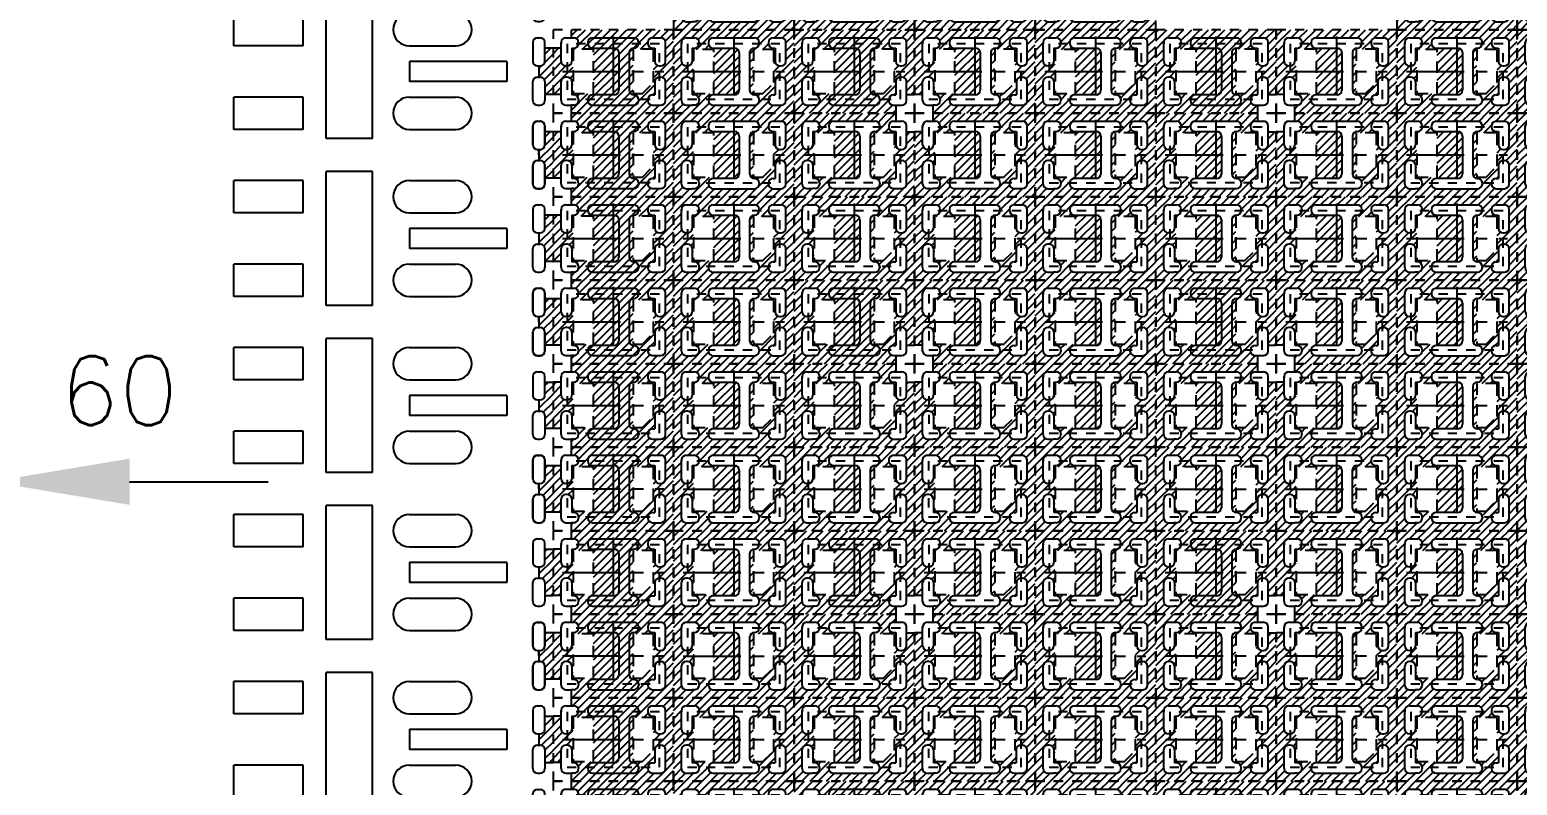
# Model space of a CAD drawing. Extents: x -1398 to -1114, y 27 to 158.
# Drawn here: x -1375.04 to -1358.93, y 72.42 to 80.61 of the extents above; entities that cross this region are included whole.
import ezdxf

# ---------------------------------------------------------------- set-up
doc = ezdxf.new("R2010")
doc.units = 0
doc.header["$LTSCALE"] = 0.5
for name, pattern in [('CENTER', [2, 1.25, -0.25, 0.25, -0.25]), ('HIDDEN', [0.375, 0.25, -0.125]), ('HIDDEN2', [0.1875, 0.125, -0.0625])]:
    doc.linetypes.add(name, pattern=pattern)
for name, color, linetype in [('B', 5, 'Continuous'), ('C', 1, 'CENTER'), ('DIM', 7, 'Continuous'), ('H', 4, 'HIDDEN'), ('hatch', 7, 'CENTER'), ('HATCH O-L', 7, 'HIDDEN2'), ('NOTES', 7, 'Continuous'), ('PACKAGE OL', 51, 'HIDDEN2'), ('圖', 7, 'Continuous')]:
    doc.layers.add(name, color=color, linetype=linetype)
doc.styles.get("Standard").update_dxf_attribs({"font": 'ROMANS.SHX'})
doc.dimstyles.new('DIM 1', dxfattribs={"dimtxt": 1.5, "dimasz": 1.5, "dimexe": 1.5, "dimexo": 1.5, "dimgap": 1.5, "dimtad": 0, "dimtih": 1, "dimtoh": 1, "dimdec": 4, "dimzin": 1, "dimdsep": 46, "dimtxsty": 'STANDARD', "dimcen": 1.5, "dimclrd": 256, "dimclre": 256, "dimclrt": 256, "dimadec": 0, "dimazin": 2, "dimtfac": 1, "dimtdec": 4, "dimtmove": 0, "dimatfit": 3, "dimfxl": 1, "dimarcsym": 0})

# ---------------------------------------------------------------- blocks, each defined once
blk = doc.blocks.new('*D15')
at = {"layer": 'Defpoints', "color": 0, "transparency": 16777216}
for p in [(51.758, -773.897), (8.92, -841.147), (17.883, -841.147)]:
    blk.add_point(p, dxfattribs=at)
at = {"layer": 'DIM', "lineweight": -2, "transparency": 16777216}
blk.add_line((16.383, -841.147), (8.92, -841.147), dxfattribs=at)
at = {"layer": 'DIM', "color": 0, "transparency": 16777216, "insert": (3.742, -841.147), "char_height": 1.5, "attachment_point": 5}
blk.add_mtext('67.250', dxfattribs=at)
blk = doc.blocks.new('*D16')
at = {"layer": 'Defpoints', "color": 0, "transparency": 16777216}
for p in [(51.758, -773.897), (9.166, -848.897), (50.758, -848.897)]:
    blk.add_point(p, dxfattribs=at)
at = {"layer": 'DIM', "lineweight": -2, "transparency": 16777216}
blk.add_line((49.258, -848.897), (9.166, -848.897), dxfattribs=at)
at = {"layer": 'DIM', "color": 0, "transparency": 16777216, "insert": (3.951, -848.897), "char_height": 1.5, "attachment_point": 5}
blk.add_mtext('75.000', dxfattribs=at)
blk = doc.blocks.new('*D17')
at = {"layer": 'Defpoints', "color": 0, "transparency": 16777216}
for p in [(17.883, -833.938), (17.883, -841.147), (20.883, -841.147)]:
    blk.add_point(p, dxfattribs=at)
at = {"layer": 'DIM', "lineweight": -2, "transparency": 16777216}
for p, q in [((17.883, -839.647), (17.883, -832.438)), ((20.883, -839.647), (20.883, -832.438)), ((16.383, -833.938), (14.883, -833.938)), ((20.883, -833.938), (17.883, -833.938)), ((22.383, -833.938), (23.883, -833.938))]:
    blk.add_line(p, q, dxfattribs=at)
at = {"layer": 'DIM', "transparency": 16777216}
for points in [[(16.383, -833.688), (16.383, -834.188), (17.883, -833.938)], [(22.383, -833.688), (22.383, -834.188), (20.883, -833.938)]]:
    blk.add_solid(points, dxfattribs=at)
at = {"layer": 'DIM', "transparency": 16777216, "insert": (10.383, -833.938), "char_height": 1.5, "attachment_point": 5}
blk.add_mtext('3.000', dxfattribs=at)
blk = doc.blocks.new('*D30')
at = {"layer": 'Defpoints', "color": 0, "transparency": 16777216}
for p in [(51.758, -773.897), (18.772, -850.397), (8.916, -851.747)]:
    blk.add_point(p, dxfattribs=at)
at = {"layer": 'DIM', "lineweight": -2, "transparency": 16777216}
for p, q in [((14.916, -850.397), (11.916, -851.747)), ((17.272, -850.397), (14.916, -850.397)), ((11.916, -851.747), (8.916, -851.747))]:
    blk.add_line(p, q, dxfattribs=at)
at = {"layer": 'DIM', "transparency": 16777216, "insert": (3.701, -851.747), "char_height": 1.5, "attachment_point": 5}
blk.add_mtext('76.500', dxfattribs=at)
blk = doc.blocks.new('DFN1006-2L PACKAGE')
at = {"layer": 'hatch'}
h = blk.add_hatch(dxfattribs=at)
h.set_pattern_fill('ANSI31', color=256, scale=0.02)
h.set_pattern_definition([(45, (528.53349, -41.65396), (-0.0449012806, 0.0449012806), [])])
h.paths.add_polyline_path([(1.205, 0.102), (-0.1, 0.102), (-0.1, -0.803), (1.205, -0.803)])
h.paths.add_polyline_path([(0.037, -0.411), (0.053, -0.411, -0.414214), (0.103, -0.461), (0.103, -0.605), (0.127, -0.605, -0.414214), (0.177, -0.655), (0.177, -0.666, -0.414214), (0.127, -0.716), (0.1, -0.716), (0.037, -0.716, -0.414214), (-0.013, -0.666), (-0.013, -0.461, -0.414214)], flags=16)
h.paths.add_polyline_path([(-0.013, -0.241), (-0.013, -0.036, -0.414214), (0.037, 0.014), (0.127, 0.014, -0.414214), (0.177, -0.036), (0.177, -0.047, -0.414214), (0.127, -0.097), (0.103, -0.097), (0.103, -0.241, -0.414214), (0.053, -0.291), (0.037, -0.291, -0.414214)], flags=16)
h.paths.add_polyline_path([(0.117, -0.111), (0.337, -0.111), (0.337, -0.591), (0.117, -0.591)], flags=16)
h.paths.add_polyline_path([(0.327, -0.605), (0.561, -0.605, 0.414214), (0.611, -0.555), (0.611, -0.147, 0.414214), (0.561, -0.097), (0.327, -0.097, -0.414214), (0.277, -0.047), (0.277, -0.036, -0.414214), (0.327, 0.014), (0.777, 0.014, -0.414214), (0.827, -0.036), (0.827, -0.047, -0.414214), (0.777, -0.097), (0.774, -0.097, 0.414214), (0.724, -0.147), (0.724, -0.555, 0.423299), (0.776, -0.605, -0.423025), (0.827, -0.655), (0.827, -0.666, -0.414214), (0.777, -0.716), (0.327, -0.716, -0.414214), (0.277, -0.666), (0.277, -0.655, -0.414214)], flags=16)
h.paths.add_polyline_path([(0.767, -0.111), (0.987, -0.111), (0.987, -0.471), (0.867, -0.591), (0.767, -0.591)], flags=16)
h.paths.add_polyline_path([(0.977, -0.605), (1.001, -0.605), (1.001, -0.461, -0.414214), (1.051, -0.411), (1.067, -0.411, -0.414214), (1.117, -0.461), (1.117, -0.666, -0.414214), (1.067, -0.716), (1.005, -0.716), (0.977, -0.716, -0.414214), (0.927, -0.666), (0.927, -0.655, -0.414214)], flags=16)
h.paths.add_polyline_path([(0.927, -0.047), (0.927, -0.036, -0.414214), (0.977, 0.014), (1.067, 0.014, -0.414214), (1.117, -0.036), (1.117, -0.241, -0.414214), (1.067, -0.291), (1.051, -0.291, -0.414214), (1.001, -0.241), (1.001, -0.097), (0.977, -0.097, -0.414214)], flags=16)
at = {"layer": 'B'}
for p, q in [((0.037, 0.014), (0.127, 0.014)), ((0.327, 0.014), (0.777, 0.014)), ((0.977, 0.014), (1.067, 0.014)), ((-0.013, -0.241), (-0.013, -0.036)), ((-0.013, -0.036), (-0.013, -0.05)), ((0.103, -0.097), (0.103, -0.241)), ((0.103, -0.097), (0.127, -0.097)), ((0.177, -0.036), (0.177, -0.047)), ((0.277, -0.036), (0.277, -0.047)), ((0.327, -0.097), (0.561, -0.097)), ((0.611, -0.147), (0.611, -0.555)), ((0.724, -0.147), (0.724, -0.555)), ((0.774, -0.097), (0.777, -0.097)), ((0.827, -0.036), (0.827, -0.047)), ((0.927, -0.036), (0.927, -0.047)), ((0.977, -0.097), (1.001, -0.097)), ((1.001, -0.097), (1.001, -0.241)), ((1.117, -0.241), (1.117, -0.036)), ((0.053, -0.291), (0.037, -0.291)), ((0.052, -0.291), (0.052, -0.291)), ((1.051, -0.291), (1.067, -0.291)), ((1.052, -0.291), (1.052, -0.291)), ((-0.013, -0.666), (-0.013, -0.461)), ((0.053, -0.411), (0.037, -0.411)), ((0.052, -0.411), (0.052, -0.411)), ((0.103, -0.461), (0.103, -0.605)), ((1.001, -0.461), (1.001, -0.605)), ((1.051, -0.411), (1.067, -0.411)), ((1.052, -0.411), (1.052, -0.411)), ((1.117, -0.666), (1.117, -0.461)), ((0.127, -0.605), (0.103, -0.605)), ((0.561, -0.605), (0.327, -0.605)), ((0.774, -0.605), (0.777, -0.605)), ((0.977, -0.605), (1.001, -0.605)), ((0.037, -0.716), (0.1, -0.716)), ((0.127, -0.716), (0.1, -0.716)), ((0.177, -0.655), (0.177, -0.666)), ((0.277, -0.655), (0.277, -0.666)), ((0.327, -0.716), (0.777, -0.716)), ((0.827, -0.655), (0.827, -0.666)), ((0.927, -0.655), (0.927, -0.666)), ((0.977, -0.716), (1.005, -0.716)), ((1.005, -0.716), (1.067, -0.716))]:
    blk.add_line(p, q, dxfattribs=at)
for centre, start, end in [((0.037, -0.036), 90, 180), ((0.127, -0.036), 0, 90), ((0.327, -0.036), 90, 180), ((0.777, -0.036), 0, 90), ((0.977, -0.036), 90, 180), ((1.067, -0.036), 0, 90), ((0.127, -0.047), 270, 0), ((0.327, -0.047), 180, 270), ((0.561, -0.147), 0, 90), ((0.774, -0.147), 90, 180), ((0.777, -0.047), 270, 0), ((0.977, -0.047), 180, 270), ((0.037, -0.241), 180, 270), ((0.053, -0.241), 270, 0), ((1.051, -0.241), 180, 270), ((1.067, -0.241), 270, 0), ((0.037, -0.461), 90, 180), ((0.053, -0.461), 0, 90), ((1.051, -0.461), 90, 180), ((1.067, -0.461), 0, 90), ((0.127, -0.655), 0, 90), ((0.327, -0.655), 90, 180), ((0.561, -0.555), 270, 0), ((0.774, -0.555), 180, 270), ((0.777, -0.655), 0, 90), ((0.977, -0.655), 90, 180), ((0.037, -0.666), 180, 270), ((0.127, -0.666), 270, 0), ((0.327, -0.666), 180, 270), ((0.777, -0.666), 270, 0), ((0.977, -0.666), 180, 270), ((1.067, -0.666), 270, 0)]:
    blk.add_arc(centre, 0.05, start, end, dxfattribs=at)
at = {"layer": 'C'}
for p, q in [((0.552, 0.029), (0.552, -0.731)), ((0.005, -0.351), (1.1, -0.351))]:
    blk.add_line(p, q, dxfattribs=at)
at = {"layer": 'H'}
for points in [[(0.337, -0.591), (0.337, -0.111), (0.117, -0.111), (0.117, -0.591)], [(0.867, -0.591), (0.987, -0.471), (0.987, -0.111), (0.767, -0.111), (0.767, -0.591)]]:
    blk.add_lwpolyline(points, close=True, dxfattribs=at)
at = {"layer": 'HATCH O-L'}
blk.add_lwpolyline([(-0.1, 0.102), (-0.1, -0.803), (1.205, -0.803), (1.205, 0.102), (-0.1, 0.102)], dxfattribs=at)
at = {"layer": 'PACKAGE OL'}
blk.add_lwpolyline([(1.052, -0.651), (1.052, -0.051), (0.052, -0.051), (0.052, -0.651)], close=True, dxfattribs=at)
blk = doc.blocks.new('DFN1006-2L VER BAR')
at = {"layer": 'hatch'}
h = blk.add_hatch(dxfattribs=at)
h.set_pattern_fill('ANSI31', color=256, scale=0.02)
h.set_pattern_definition([(45, (1371.827285, -129.640526), (-0.0449012806, 0.0449012806), [])])
h.paths.add_polyline_path([(2.455, 0.53), (2.367, 0.53), (2.367, 0.389, -0.414214), (2.317, 0.339), (2.302, 0.339), (2.302, 0.219), (2.317, 0.219, -0.414214), (2.367, 0.169), (2.367, 0.028), (2.455, 0.028)])
h.paths.add_polyline_path([(2.455, -0.375), (2.367, -0.375), (2.367, -0.516, -0.414214), (2.317, -0.566), (2.302, -0.566), (2.302, -0.686), (2.317, -0.686, -0.414214), (2.367, -0.736), (2.367, -0.877), (2.455, -0.877)])
h.paths.add_polyline_path([(2.455, -1.28), (2.367, -1.28), (2.367, -1.421, -0.414214), (2.317, -1.471), (2.302, -1.471), (2.302, -1.591), (2.317, -1.591, -0.414214), (2.367, -1.641), (2.367, -1.781), (2.455, -1.781)])
at = {"layer": 'B'}
for p, q in [((2.237, 0.594), (2.237, 0.389)), ((2.287, 0.644), (2.317, 0.644)), ((2.367, 0.594), (2.367, 0.389)), ((2.287, 0.339), (2.317, 0.339)), ((2.302, 0.279), (2.302, 0.339)), ((2.237, 0.169), (2.237, -0.036)), ((2.287, 0.219), (2.317, 0.219)), ((2.367, 0.169), (2.367, -0.036)), ((-0.25, 0.002), (-1, 0.002)), ((-1, -0.348), (-1, 0.002)), ((-0.25, -0.348), (-0.25, 0.002)), ((0, -1.352), (0, 0.1)), ((0.5, 0.1), (0, 0.1)), ((0.5, -1.352), (0.5, 0.1)), ((0.9, 0.002), (1.4, 0.002)), ((2.287, -0.086), (2.317, -0.086)), ((2.237, -0.311), (2.237, -0.516)), ((2.287, -0.261), (2.317, -0.261)), ((2.367, -0.516), (2.367, -0.311)), ((-0.25, -0.348), (-1, -0.348)), ((0.9, -0.348), (1.4, -0.348)), ((1.955, -0.516), (0.9, -0.516)), ((0.9, -0.516), (0.9, -0.736)), ((1.955, -0.516), (1.955, -0.736)), ((2.287, -0.566), (2.317, -0.566)), ((1.955, -0.736), (0.9, -0.736)), ((2.237, -0.941), (2.237, -0.736)), ((2.287, -0.686), (2.317, -0.686)), ((2.367, -0.736), (2.367, -0.941)), ((-1, -1.253), (-1, -0.903)), ((-0.25, -0.903), (-1, -0.903)), ((-0.25, -1.253), (-0.25, -0.903)), ((0.9, -0.903), (1.4, -0.903)), ((2.287, -0.991), (2.317, -0.991)), ((-0.25, -1.253), (-1, -1.253)), ((0.9, -1.253), (1.4, -1.253)), ((2.237, -1.421), (2.237, -1.216)), ((2.287, -1.166), (2.317, -1.166)), ((2.367, -1.421), (2.367, -1.216)), ((0.5, -1.352), (0, -1.352)), ((2.287, -1.471), (2.317, -1.471)), ((2.287, -1.591), (2.317, -1.591)), ((2.237, -1.846), (2.237, -1.641)), ((2.367, -1.846), (2.367, -1.641)), ((2.287, -1.896), (2.317, -1.896))]:
    blk.add_line(p, q, dxfattribs=at)
for centre, radius, start, end in [((2.287, 0.594), 0.05, 90, 180), ((2.317, 0.594), 0.05, 0, 90), ((2.317, 0.594), 0.05, 0, 90), ((2.287, 0.389), 0.05, 180, 270), ((2.317, 0.389), 0.05, 270, 0), ((2.287, 0.169), 0.05, 90, 180), ((2.317, 0.169), 0.05, 0, 90), ((0.9, -0.173), 0.175, 90, 270), ((1.4, -0.173), 0.175, 270, 90), ((2.287, -0.036), 0.05, 180, 270), ((2.317, -0.036), 0.05, 270, 0), ((2.287, -0.311), 0.05, 90, 180), ((2.317, -0.311), 0.05, 0, 90), ((2.287, -0.516), 0.05, 180, 270), ((2.317, -0.516), 0.05, 270, 0), ((2.287, -0.736), 0.05, 90, 180), ((2.317, -0.736), 0.05, 0, 90), ((0.9, -1.078), 0.175, 90, 270), ((1.4, -1.078), 0.175, 270, 90), ((2.287, -0.941), 0.05, 180, 270), ((2.317, -0.941), 0.05, 270, 0), ((2.287, -1.216), 0.05, 90, 180), ((2.317, -1.216), 0.05, 0, 90), ((2.287, -1.421), 0.05, 180, 270), ((2.317, -1.421), 0.05, 270, 0), ((2.287, -1.641), 0.05, 90, 180), ((2.317, -1.641), 0.05, 0, 90), ((2.287, -1.846), 0.05, 180, 270), ((2.317, -1.846), 0.05, 270, 0), ((2.317, -1.846), 0.05, 270, 0)]:
    blk.add_arc(centre, radius, start, end, dxfattribs=at)
at = {"layer": 'H'}
for p, q in [((2.455, 0.53), (2.367, 0.53)), ((2.302, 0.339), (2.302, 0.219)), ((2.455, 0.028), (2.367, 0.028)), ((2.455, -0.375), (2.367, -0.375)), ((2.302, -0.566), (2.302, -0.686)), ((2.455, -0.877), (2.367, -0.877)), ((2.455, -1.28), (2.367, -1.28)), ((2.302, -1.471), (2.302, -1.591)), ((2.455, -1.781), (2.367, -1.781))]:
    blk.add_line(p, q, dxfattribs=at)
blk = doc.blocks.new('2 R- SIDE CROSS REF')
at = {"layer": 'hatch'}
h = blk.add_hatch(dxfattribs=at)
h.set_pattern_fill('ANSI31', color=256, scale=0.02)
h.set_pattern_definition([(45, (581.53627, -36.8985), (-0.0449012806, 0.0449012806), [])])
h.paths.add_polyline_path([(-0.452, 0.452), (-0.452, 0.365), (-0.425, 0.365, -0.414214), (-0.375, 0.315), (-0.375, 0.304, -0.414214), (-0.425, 0.254), (-0.449, 0.254), (-0.449, 0.11, -0.414214), (-0.499, 0.06), (-0.515, 0.06, -0.414214), (-0.565, 0.11), (-0.565, 0.251), (-0.652, 0.251), (-0.652, -0.251), (-0.565, -0.251), (-0.565, -0.11, -0.414214), (-0.515, -0.06), (-0.499, -0.06, -0.414214), (-0.449, -0.11), (-0.449, -0.254), (-0.425, -0.254, -0.414214), (-0.375, -0.304), (-0.375, -0.315, -0.414214), (-0.425, -0.365), (-0.452, -0.365), (-0.452, -0.452), (0.652, -0.452), (0.652, 0.452)])
h.paths.add_polyline_path([(-0.215, 0.24), (-0.215, -0.24), (-0.435, -0.24), (-0.435, 0.24)], flags=16)
h.paths.add_polyline_path([(0.215, 0.24), (0.435, 0.24), (0.435, -0.12), (0.315, -0.24), (0.215, -0.24)], flags=16)
h.paths.add_polyline_path([(0.425, 0.365), (0.515, 0.365, -0.414214), (0.565, 0.315), (0.565, 0.11, -0.414214), (0.515, 0.06), (0.499, 0.06, -0.414214), (0.449, 0.11), (0.449, 0.254), (0.425, 0.254, -0.414214), (0.375, 0.304), (0.375, 0.315, -0.414214)], flags=16)
h.paths.add_polyline_path([(0.499, -0.06), (0.515, -0.06, -0.414214), (0.565, -0.11), (0.565, -0.315, -0.414214), (0.515, -0.365), (0.452, -0.365), (0.425, -0.365, -0.414214), (0.375, -0.315), (0.375, -0.304, -0.414214), (0.425, -0.254), (0.449, -0.254), (0.449, -0.11, -0.414214)], flags=16)
at = {"layer": 'B'}
for p, q in [((-0.515, 0.365), (-0.425, 0.365)), ((-0.225, 0.365), (0.225, 0.365)), ((0.425, 0.365), (0.515, 0.365)), ((-0.565, 0.11), (-0.565, 0.315)), ((-0.565, 0.315), (-0.565, 0.301)), ((-0.449, 0.254), (-0.449, 0.11)), ((-0.449, 0.254), (-0.425, 0.254)), ((-0.375, 0.315), (-0.375, 0.304)), ((-0.275, 0.315), (-0.275, 0.304)), ((-0.225, 0.254), (0.009, 0.254)), ((0.059, 0.204), (0.059, -0.204)), ((0.172, 0.204), (0.172, -0.204)), ((0.222, 0.254), (0.225, 0.254)), ((0.275, 0.315), (0.275, 0.304)), ((0.375, 0.315), (0.375, 0.304)), ((0.425, 0.254), (0.449, 0.254)), ((0.449, 0.254), (0.449, 0.11)), ((0.565, 0.11), (0.565, 0.315)), ((-0.499, 0.06), (-0.515, 0.06)), ((-0.5, 0.06), (-0.5, 0.06)), ((0.499, 0.06), (0.515, 0.06)), ((0.5, 0.06), (0.5, 0.06)), ((-0.565, -0.315), (-0.565, -0.11)), ((-0.499, -0.06), (-0.515, -0.06)), ((-0.5, -0.06), (-0.5, -0.06)), ((-0.449, -0.11), (-0.449, -0.254)), ((0.449, -0.11), (0.449, -0.254)), ((0.499, -0.06), (0.515, -0.06)), ((0.5, -0.06), (0.5, -0.06)), ((0.565, -0.315), (0.565, -0.11)), ((-0.425, -0.254), (-0.449, -0.254)), ((-0.375, -0.304), (-0.375, -0.315)), ((-0.275, -0.304), (-0.275, -0.315)), ((0.009, -0.254), (-0.225, -0.254)), ((0.222, -0.254), (0.225, -0.254)), ((0.275, -0.304), (0.275, -0.315)), ((0.375, -0.304), (0.375, -0.315)), ((0.425, -0.254), (0.449, -0.254)), ((-0.515, -0.365), (-0.452, -0.365)), ((-0.425, -0.365), (-0.452, -0.365)), ((-0.225, -0.365), (0.225, -0.365)), ((0.425, -0.365), (0.452, -0.365)), ((0.452, -0.365), (0.515, -0.365))]:
    blk.add_line(p, q, dxfattribs=at)
for centre, start, end in [((-0.515, 0.315), 90, 180), ((-0.425, 0.315), 0, 90), ((-0.225, 0.315), 90, 180), ((0.225, 0.315), 0, 90), ((0.425, 0.315), 90, 180), ((0.515, 0.315), 0, 90), ((-0.425, 0.304), 270, 0), ((-0.225, 0.304), 180, 270), ((0.009, 0.204), 0, 90), ((0.222, 0.204), 90, 180), ((0.225, 0.304), 270, 0), ((0.425, 0.304), 180, 270), ((-0.515, 0.11), 180, 270), ((-0.499, 0.11), 270, 0), ((0.499, 0.11), 180, 270), ((0.515, 0.11), 270, 0), ((-0.515, -0.11), 90, 180), ((-0.499, -0.11), 0, 90), ((0.499, -0.11), 90, 180), ((0.515, -0.11), 0, 90), ((-0.515, -0.315), 180, 270), ((-0.425, -0.304), 0, 90), ((-0.425, -0.315), 270, 0), ((-0.225, -0.304), 90, 180), ((-0.225, -0.315), 180, 270), ((0.009, -0.204), 270, 0), ((0.222, -0.204), 180, 270), ((0.225, -0.304), 0, 90), ((0.225, -0.315), 270, 0), ((0.425, -0.304), 90, 180), ((0.425, -0.315), 180, 270), ((0.515, -0.315), 270, 0)]:
    blk.add_arc(centre, 0.05, start, end, dxfattribs=at)
at = {"layer": 'C'}
for p, q in [((0, 0.38), (0, -0.38)), ((-0.548, 0), (0.548, 0))]:
    blk.add_line(p, q, dxfattribs=at)
at = {"layer": 'H', "color": 6}
for p, q in [((-0.452, 0.365), (-0.452, 0.452)), ((-0.565, 0.251), (-0.652, 0.251)), ((-0.565, -0.251), (-0.652, -0.251)), ((-0.452, -0.452), (-0.452, -0.365))]:
    blk.add_line(p, q, dxfattribs=at)
at = {"layer": 'H'}
for points in [[(-0.215, -0.24), (-0.215, 0.24), (-0.435, 0.24), (-0.435, -0.24)], [(0.315, -0.24), (0.435, -0.12), (0.435, 0.24), (0.215, 0.24), (0.215, -0.24)]]:
    blk.add_lwpolyline(points, close=True, dxfattribs=at)
at = {"layer": 'HATCH O-L'}
blk.add_lwpolyline([(-0.652, 0.452), (-0.652, -0.452), (0.652, -0.452), (0.652, 0.452), (-0.652, 0.452)], dxfattribs=at)
at = {"layer": 'PACKAGE OL'}
blk.add_lwpolyline([(0.5, -0.3), (0.5, 0.3), (-0.5, 0.3), (-0.5, -0.3)], close=True, dxfattribs=at)
blk = doc.blocks.new('LOWER LEFT CROSS')
at = {"layer": 'hatch'}
h = blk.add_hatch(dxfattribs=at)
h.set_pattern_fill('ANSI31', color=256, scale=0.02)
h.set_pattern_definition([(45, (581.53627, -39.15142), (-0.0449012806, 0.0449012806), [])])
h.paths.add_polyline_path([(-0.215, -0.24), (-0.435, -0.24), (-0.435, 0.24), (-0.215, 0.24)], flags=16)
h.paths.add_polyline_path([(0.215, 0.24), (0.435, 0.24), (0.435, -0.12), (0.315, -0.24), (0.215, -0.24)], flags=16)
h.paths.add_polyline_path([(-0.425, 0.254), (-0.449, 0.254), (-0.449, 0.11, -0.414214), (-0.499, 0.06), (-0.515, 0.06, -0.414214), (-0.565, 0.11), (-0.565, 0.315, -0.414214), (-0.515, 0.365), (-0.425, 0.365, -0.414214), (-0.375, 0.315), (-0.375, 0.304, -0.414214)], flags=16)
h.paths.add_polyline_path([(-0.449, -0.11), (-0.449, -0.254), (-0.425, -0.254, -0.414214), (-0.375, -0.304), (-0.375, -0.315, -0.414214), (-0.425, -0.365), (-0.452, -0.365), (-0.515, -0.365, -0.414214), (-0.565, -0.315), (-0.565, -0.11, -0.414214), (-0.515, -0.06), (-0.499, -0.06, -0.414214)], flags=16)
h.paths.add_polyline_path([(0.375, 0.304), (0.375, 0.315, -0.414214), (0.425, 0.365), (0.515, 0.365, -0.414214), (0.565, 0.315), (0.565, 0.11, -0.414214), (0.515, 0.06), (0.499, 0.06, -0.414214), (0.449, 0.11), (0.449, 0.254), (0.425, 0.254, -0.414214)], flags=16)
h.paths.add_polyline_path([(0.499, -0.06), (0.515, -0.06, -0.414214), (0.565, -0.11), (0.565, -0.315, -0.414214), (0.515, -0.365), (0.452, -0.365), (0.425, -0.365, -0.414214), (0.375, -0.315), (0.375, -0.304, -0.414214), (0.425, -0.254), (0.449, -0.254), (0.449, -0.11, -0.414214)], flags=16)
h.paths.add_polyline_path([(-0.652, 0.452), (-0.652, -0.452), (0.452, -0.452), (0.452, -0.365), (0.515, -0.365, 0.414214), (0.565, -0.315), (0.565, -0.251), (0.652, -0.251), (0.652, 0.452)])
at = {"layer": 'B'}
for p, q in [((-0.515, 0.365), (-0.425, 0.365)), ((-0.225, 0.365), (0.225, 0.365)), ((0.425, 0.365), (0.515, 0.365)), ((-0.565, 0.11), (-0.565, 0.315)), ((-0.565, 0.315), (-0.565, 0.301)), ((-0.449, 0.254), (-0.449, 0.11)), ((-0.449, 0.254), (-0.425, 0.254)), ((-0.375, 0.315), (-0.375, 0.304)), ((-0.275, 0.315), (-0.275, 0.304)), ((-0.225, 0.254), (0.009, 0.254)), ((0.059, 0.204), (0.059, -0.204)), ((0.172, 0.204), (0.172, -0.204)), ((0.222, 0.254), (0.225, 0.254)), ((0.275, 0.315), (0.275, 0.304)), ((0.375, 0.315), (0.375, 0.304)), ((0.425, 0.254), (0.449, 0.254)), ((0.449, 0.254), (0.449, 0.11)), ((0.565, 0.11), (0.565, 0.315)), ((-0.499, 0.06), (-0.515, 0.06)), ((-0.5, 0.06), (-0.5, 0.06)), ((0.499, 0.06), (0.515, 0.06)), ((0.5, 0.06), (0.5, 0.06)), ((-0.565, -0.315), (-0.565, -0.11)), ((-0.499, -0.06), (-0.515, -0.06)), ((-0.5, -0.06), (-0.5, -0.06)), ((-0.449, -0.11), (-0.449, -0.254)), ((0.449, -0.11), (0.449, -0.254)), ((0.499, -0.06), (0.515, -0.06)), ((0.5, -0.06), (0.5, -0.06)), ((0.565, -0.315), (0.565, -0.11)), ((-0.425, -0.254), (-0.449, -0.254)), ((-0.375, -0.304), (-0.375, -0.315)), ((-0.275, -0.304), (-0.275, -0.315)), ((0.009, -0.254), (-0.225, -0.254)), ((0.222, -0.254), (0.225, -0.254)), ((0.275, -0.304), (0.275, -0.315)), ((0.375, -0.304), (0.375, -0.315)), ((0.425, -0.254), (0.449, -0.254)), ((-0.515, -0.365), (-0.452, -0.365)), ((-0.425, -0.365), (-0.452, -0.365)), ((-0.225, -0.365), (0.225, -0.365)), ((0.425, -0.365), (0.452, -0.365)), ((0.452, -0.365), (0.515, -0.365))]:
    blk.add_line(p, q, dxfattribs=at)
for centre, start, end in [((-0.515, 0.315), 90, 180), ((-0.425, 0.315), 0, 90), ((-0.225, 0.315), 90, 180), ((0.225, 0.315), 0, 90), ((0.425, 0.315), 90, 180), ((0.515, 0.315), 0, 90), ((-0.425, 0.304), 270, 0), ((-0.225, 0.304), 180, 270), ((0.009, 0.204), 0, 90), ((0.222, 0.204), 90, 180), ((0.225, 0.304), 270, 0), ((0.425, 0.304), 180, 270), ((-0.515, 0.11), 180, 270), ((-0.499, 0.11), 270, 0), ((0.499, 0.11), 180, 270), ((0.515, 0.11), 270, 0), ((-0.515, -0.11), 90, 180), ((-0.499, -0.11), 0, 90), ((0.499, -0.11), 90, 180), ((0.515, -0.11), 0, 90), ((-0.515, -0.315), 180, 270), ((-0.425, -0.304), 0, 90), ((-0.425, -0.315), 270, 0), ((-0.225, -0.304), 90, 180), ((-0.225, -0.315), 180, 270), ((0.009, -0.204), 270, 0), ((0.222, -0.204), 180, 270), ((0.225, -0.304), 0, 90), ((0.225, -0.315), 270, 0), ((0.425, -0.304), 90, 180), ((0.425, -0.315), 180, 270), ((0.515, -0.315), 270, 0)]:
    blk.add_arc(centre, 0.05, start, end, dxfattribs=at)
at = {"layer": 'C'}
for p, q in [((0, 0.38), (0, -0.38)), ((-0.548, 0), (0.548, 0))]:
    blk.add_line(p, q, dxfattribs=at)
at = {"layer": 'H', "color": 6}
for p, q in [((0.565, -0.251), (0.652, -0.251)), ((0.452, -0.452), (0.452, -0.365))]:
    blk.add_line(p, q, dxfattribs=at)
at = {"layer": 'H'}
for points in [[(-0.215, -0.24), (-0.215, 0.24), (-0.435, 0.24), (-0.435, -0.24)], [(0.315, -0.24), (0.435, -0.12), (0.435, 0.24), (0.215, 0.24), (0.215, -0.24)]]:
    blk.add_lwpolyline(points, close=True, dxfattribs=at)
at = {"layer": 'HATCH O-L'}
blk.add_lwpolyline([(-0.652, 0.452), (-0.652, -0.452), (0.652, -0.452), (0.652, 0.452), (-0.652, 0.452)], dxfattribs=at)
at = {"layer": 'PACKAGE OL'}
blk.add_lwpolyline([(0.5, -0.3), (0.5, 0.3), (-0.5, 0.3), (-0.5, -0.3)], close=True, dxfattribs=at)
blk = doc.blocks.new('LOWER CROSS REF')
at = {"layer": 'hatch'}
h = blk.add_hatch(dxfattribs=at)
h.set_pattern_fill('ANSI31', color=256, scale=0.02)
h.set_pattern_definition([(45, (581.53627, -39.14559), (-0.0449012806, 0.0449012806), [])])
h.paths.add_polyline_path([(0.652, -0.452), (0.652, 0.452), (-0.652, 0.452), (-0.652, -0.251), (-0.565, -0.251), (-0.565, -0.11, -0.414214), (-0.515, -0.06), (-0.499, -0.06, -0.414214), (-0.449, -0.11), (-0.449, -0.254), (-0.425, -0.254, -0.414214), (-0.375, -0.304), (-0.375, -0.315, -0.414214), (-0.425, -0.365), (-0.452, -0.365), (-0.452, -0.452)])
h.paths.add_polyline_path([(-0.275, -0.315), (-0.275, -0.304, -0.414214), (-0.225, -0.254), (0.009, -0.254, 0.414214), (0.059, -0.204), (0.059, 0.204, 0.414214), (0.009, 0.254), (-0.225, 0.254, -0.414214), (-0.275, 0.304), (-0.275, 0.315, -0.414214), (-0.225, 0.365), (0.225, 0.365, -0.414214), (0.275, 0.315), (0.275, 0.304, -0.414214), (0.225, 0.254), (0.222, 0.254, 0.414214), (0.172, 0.204), (0.172, -0.204, 0.414214), (0.222, -0.254), (0.225, -0.254, -0.414214), (0.275, -0.304), (0.275, -0.315, -0.414214), (0.225, -0.365), (-0.225, -0.365, -0.414214)], flags=16)
h.paths.add_polyline_path([(-0.435, -0.24), (-0.435, 0.24), (-0.215, 0.24), (-0.215, -0.24)], flags=16)
h.paths.add_polyline_path([(-0.499, 0.06), (-0.515, 0.06, -0.414214), (-0.565, 0.11), (-0.565, 0.315, -0.414214), (-0.515, 0.365), (-0.425, 0.365, -0.414214), (-0.375, 0.315), (-0.375, 0.304, -0.414214), (-0.425, 0.254), (-0.449, 0.254), (-0.449, 0.11, -0.414214)], flags=16)
h.paths.add_polyline_path([(0.215, -0.24), (0.215, 0.24), (0.435, 0.24), (0.435, -0.12), (0.315, -0.24)], flags=16)
h.paths.add_polyline_path([(0.375, -0.315), (0.375, -0.304, -0.414214), (0.425, -0.254), (0.449, -0.254), (0.449, -0.11, -0.414214), (0.499, -0.06), (0.515, -0.06, -0.414214), (0.565, -0.11), (0.565, -0.315, -0.414214), (0.515, -0.365), (0.452, -0.365), (0.425, -0.365, -0.414214)], flags=16)
h.paths.add_polyline_path([(0.449, 0.11), (0.449, 0.254), (0.425, 0.254, -0.414214), (0.375, 0.304), (0.375, 0.315, -0.414214), (0.425, 0.365), (0.515, 0.365, -0.414214), (0.565, 0.315), (0.565, 0.11, -0.414214), (0.515, 0.06), (0.499, 0.06, -0.414214)], flags=16)
at = {"layer": 'B'}
for p, q in [((-0.515, 0.365), (-0.425, 0.365)), ((-0.225, 0.365), (0.225, 0.365)), ((0.425, 0.365), (0.515, 0.365)), ((-0.565, 0.11), (-0.565, 0.315)), ((-0.565, 0.315), (-0.565, 0.301)), ((-0.449, 0.254), (-0.449, 0.11)), ((-0.449, 0.254), (-0.425, 0.254)), ((-0.375, 0.315), (-0.375, 0.304)), ((-0.275, 0.315), (-0.275, 0.304)), ((-0.225, 0.254), (0.009, 0.254)), ((0.059, 0.204), (0.059, -0.204)), ((0.172, 0.204), (0.172, -0.204)), ((0.222, 0.254), (0.225, 0.254)), ((0.275, 0.315), (0.275, 0.304)), ((0.375, 0.315), (0.375, 0.304)), ((0.425, 0.254), (0.449, 0.254)), ((0.449, 0.254), (0.449, 0.11)), ((0.565, 0.11), (0.565, 0.315)), ((-0.499, 0.06), (-0.515, 0.06)), ((-0.5, 0.06), (-0.5, 0.06)), ((0.499, 0.06), (0.515, 0.06)), ((0.5, 0.06), (0.5, 0.06)), ((-0.565, -0.315), (-0.565, -0.11)), ((-0.499, -0.06), (-0.515, -0.06)), ((-0.5, -0.06), (-0.5, -0.06)), ((-0.449, -0.11), (-0.449, -0.254)), ((0.449, -0.11), (0.449, -0.254)), ((0.499, -0.06), (0.515, -0.06)), ((0.5, -0.06), (0.5, -0.06)), ((0.565, -0.315), (0.565, -0.11)), ((-0.425, -0.254), (-0.449, -0.254)), ((-0.375, -0.304), (-0.375, -0.315)), ((-0.275, -0.304), (-0.275, -0.315)), ((0.009, -0.254), (-0.225, -0.254)), ((0.222, -0.254), (0.225, -0.254)), ((0.275, -0.304), (0.275, -0.315)), ((0.375, -0.304), (0.375, -0.315)), ((0.425, -0.254), (0.449, -0.254)), ((-0.515, -0.365), (-0.452, -0.365)), ((-0.425, -0.365), (-0.452, -0.365)), ((-0.225, -0.365), (0.225, -0.365)), ((0.425, -0.365), (0.452, -0.365)), ((0.452, -0.365), (0.515, -0.365))]:
    blk.add_line(p, q, dxfattribs=at)
for centre, start, end in [((-0.515, 0.315), 90, 180), ((-0.425, 0.315), 0, 90), ((-0.225, 0.315), 90, 180), ((0.225, 0.315), 0, 90), ((0.425, 0.315), 90, 180), ((0.515, 0.315), 0, 90), ((-0.425, 0.304), 270, 0), ((-0.225, 0.304), 180, 270), ((0.009, 0.204), 0, 90), ((0.222, 0.204), 90, 180), ((0.225, 0.304), 270, 0), ((0.425, 0.304), 180, 270), ((-0.515, 0.11), 180, 270), ((-0.499, 0.11), 270, 0), ((0.499, 0.11), 180, 270), ((0.515, 0.11), 270, 0), ((-0.515, -0.11), 90, 180), ((-0.499, -0.11), 0, 90), ((0.499, -0.11), 90, 180), ((0.515, -0.11), 0, 90), ((-0.515, -0.315), 180, 270), ((-0.425, -0.304), 0, 90), ((-0.425, -0.315), 270, 0), ((-0.225, -0.304), 90, 180), ((-0.225, -0.315), 180, 270), ((0.009, -0.204), 270, 0), ((0.222, -0.204), 180, 270), ((0.225, -0.304), 0, 90), ((0.225, -0.315), 270, 0), ((0.425, -0.304), 90, 180), ((0.425, -0.315), 180, 270), ((0.515, -0.315), 270, 0)]:
    blk.add_arc(centre, 0.05, start, end, dxfattribs=at)
at = {"layer": 'C'}
for p, q in [((0, 0.38), (0, -0.38)), ((-0.548, 0), (0.548, 0))]:
    blk.add_line(p, q, dxfattribs=at)
at = {"layer": 'H', "color": 6}
for p, q in [((-0.565, -0.251), (-0.652, -0.251)), ((-0.452, -0.452), (-0.452, -0.365))]:
    blk.add_line(p, q, dxfattribs=at)
at = {"layer": 'H'}
for points in [[(-0.215, -0.24), (-0.215, 0.24), (-0.435, 0.24), (-0.435, -0.24)], [(0.315, -0.24), (0.435, -0.12), (0.435, 0.24), (0.215, 0.24), (0.215, -0.24)]]:
    blk.add_lwpolyline(points, close=True, dxfattribs=at)
at = {"layer": 'HATCH O-L'}
blk.add_lwpolyline([(-0.652, 0.452), (-0.652, -0.452), (0.652, -0.452), (0.652, 0.452), (-0.652, 0.452)], dxfattribs=at)
at = {"layer": 'PACKAGE OL'}
blk.add_lwpolyline([(0.5, -0.3), (0.5, 0.3), (-0.5, 0.3), (-0.5, -0.3)], close=True, dxfattribs=at)
blk = doc.blocks.new('UPPER RIGHT CROSS')
at = {"layer": 'hatch'}
h = blk.add_hatch(dxfattribs=at)
h.set_pattern_fill('ANSI31', color=256, scale=0.02)
h.set_pattern_definition([(45, (579.97371, -40.20884), (-0.0449012806, 0.0449012806), [])])
h.paths.add_polyline_path([(-0.652, 0.452), (-0.652, -0.452), (0.652, -0.452), (0.652, 0.251), (0.565, 0.251), (0.565, 0.11, -0.414214), (0.515, 0.06), (0.499, 0.06, -0.414214), (0.449, 0.11), (0.449, 0.254), (0.425, 0.254, -0.414214), (0.375, 0.304), (0.375, 0.315, -0.414214), (0.425, 0.365), (0.452, 0.365), (0.452, 0.452)])
h.paths.add_polyline_path([(-0.375, 0.315), (-0.375, 0.304, -0.414214), (-0.425, 0.254), (-0.449, 0.254), (-0.449, 0.11, -0.414214), (-0.499, 0.06), (-0.515, 0.06, -0.414214), (-0.565, 0.11), (-0.565, 0.315, -0.414214), (-0.515, 0.365), (-0.425, 0.365, -0.414214)], flags=16)
h.paths.add_polyline_path([(-0.225, 0.365), (0.225, 0.365, -0.414214), (0.275, 0.315), (0.275, 0.304, -0.414214), (0.225, 0.254), (0.222, 0.254, 0.414214), (0.172, 0.204), (0.172, -0.204, 0.423299), (0.224, -0.254, -0.423025), (0.275, -0.304), (0.275, -0.315, -0.414214), (0.225, -0.365), (-0.225, -0.365, -0.414214), (-0.275, -0.315), (-0.275, -0.304, -0.414214), (-0.225, -0.254), (0.009, -0.254, 0.414214), (0.059, -0.204), (0.059, 0.204, 0.414214), (0.009, 0.254), (-0.225, 0.254, -0.414214), (-0.275, 0.304), (-0.275, 0.315, -0.414214)], flags=16)
h.paths.add_polyline_path([(-0.215, 0.24), (-0.215, -0.24), (-0.435, -0.24), (-0.435, 0.24)], flags=16)
h.paths.add_polyline_path([(-0.449, -0.11), (-0.449, -0.254), (-0.425, -0.254, -0.414214), (-0.375, -0.304), (-0.375, -0.315, -0.414214), (-0.425, -0.365), (-0.452, -0.365), (-0.515, -0.365, -0.414214), (-0.565, -0.315), (-0.565, -0.11, -0.414214), (-0.515, -0.06), (-0.499, -0.06, -0.414214)], flags=16)
h.paths.add_polyline_path([(0.215, 0.24), (0.435, 0.24), (0.435, -0.12), (0.315, -0.24), (0.215, -0.24)], flags=16)
h.paths.add_polyline_path([(0.499, -0.06), (0.515, -0.06, -0.414214), (0.565, -0.11), (0.565, -0.315, -0.414214), (0.515, -0.365), (0.452, -0.365), (0.425, -0.365, -0.414214), (0.375, -0.315), (0.375, -0.304, -0.414214), (0.425, -0.254), (0.449, -0.254), (0.449, -0.11, -0.414214)], flags=16)
at = {"layer": 'B'}
for p, q in [((-0.515, 0.365), (-0.425, 0.365)), ((-0.225, 0.365), (0.225, 0.365)), ((0.425, 0.365), (0.515, 0.365)), ((-0.565, 0.11), (-0.565, 0.315)), ((-0.565, 0.315), (-0.565, 0.301)), ((-0.449, 0.254), (-0.449, 0.11)), ((-0.449, 0.254), (-0.425, 0.254)), ((-0.375, 0.315), (-0.375, 0.304)), ((-0.275, 0.315), (-0.275, 0.304)), ((-0.225, 0.254), (0.009, 0.254)), ((0.059, 0.204), (0.059, -0.204)), ((0.172, 0.204), (0.172, -0.204)), ((0.222, 0.254), (0.225, 0.254)), ((0.275, 0.315), (0.275, 0.304)), ((0.375, 0.315), (0.375, 0.304)), ((0.425, 0.254), (0.449, 0.254)), ((0.449, 0.254), (0.449, 0.11)), ((0.565, 0.11), (0.565, 0.315)), ((-0.499, 0.06), (-0.515, 0.06)), ((-0.5, 0.06), (-0.5, 0.06)), ((0.499, 0.06), (0.515, 0.06)), ((0.5, 0.06), (0.5, 0.06)), ((-0.565, -0.315), (-0.565, -0.11)), ((-0.499, -0.06), (-0.515, -0.06)), ((-0.5, -0.06), (-0.5, -0.06)), ((-0.449, -0.11), (-0.449, -0.254)), ((0.449, -0.11), (0.449, -0.254)), ((0.499, -0.06), (0.515, -0.06)), ((0.5, -0.06), (0.5, -0.06)), ((0.565, -0.315), (0.565, -0.11)), ((-0.425, -0.254), (-0.449, -0.254)), ((-0.375, -0.304), (-0.375, -0.315)), ((-0.275, -0.304), (-0.275, -0.315)), ((0.009, -0.254), (-0.225, -0.254)), ((0.222, -0.254), (0.225, -0.254)), ((0.275, -0.304), (0.275, -0.315)), ((0.375, -0.304), (0.375, -0.315)), ((0.425, -0.254), (0.449, -0.254)), ((-0.515, -0.365), (-0.452, -0.365)), ((-0.425, -0.365), (-0.452, -0.365)), ((-0.225, -0.365), (0.225, -0.365)), ((0.425, -0.365), (0.452, -0.365)), ((0.452, -0.365), (0.515, -0.365))]:
    blk.add_line(p, q, dxfattribs=at)
for centre, start, end in [((-0.515, 0.315), 90, 180), ((-0.425, 0.315), 0, 90), ((-0.225, 0.315), 90, 180), ((0.225, 0.315), 0, 90), ((0.425, 0.315), 90, 180), ((0.515, 0.315), 0, 90), ((-0.425, 0.304), 270, 0), ((-0.225, 0.304), 180, 270), ((0.009, 0.204), 0, 90), ((0.222, 0.204), 90, 180), ((0.225, 0.304), 270, 0), ((0.425, 0.304), 180, 270), ((-0.515, 0.11), 180, 270), ((-0.499, 0.11), 270, 0), ((0.499, 0.11), 180, 270), ((0.515, 0.11), 270, 0), ((-0.515, -0.11), 90, 180), ((-0.499, -0.11), 0, 90), ((0.499, -0.11), 90, 180), ((0.515, -0.11), 0, 90), ((-0.515, -0.315), 180, 270), ((-0.425, -0.304), 0, 90), ((-0.425, -0.315), 270, 0), ((-0.225, -0.304), 90, 180), ((-0.225, -0.315), 180, 270), ((0.009, -0.204), 270, 0), ((0.222, -0.204), 180, 270), ((0.225, -0.304), 0, 90), ((0.225, -0.315), 270, 0), ((0.425, -0.304), 90, 180), ((0.425, -0.315), 180, 270), ((0.515, -0.315), 270, 0)]:
    blk.add_arc(centre, 0.05, start, end, dxfattribs=at)
at = {"layer": 'C'}
for p, q in [((0, 0.38), (0, -0.38)), ((-0.548, 0), (0.548, 0))]:
    blk.add_line(p, q, dxfattribs=at)
at = {"layer": 'H', "color": 6}
for p, q in [((0.452, 0.365), (0.452, 0.452)), ((0.565, 0.251), (0.652, 0.251))]:
    blk.add_line(p, q, dxfattribs=at)
at = {"layer": 'H'}
for points in [[(-0.215, -0.24), (-0.215, 0.24), (-0.435, 0.24), (-0.435, -0.24)], [(0.315, -0.24), (0.435, -0.12), (0.435, 0.24), (0.215, 0.24), (0.215, -0.24)]]:
    blk.add_lwpolyline(points, close=True, dxfattribs=at)
at = {"layer": 'HATCH O-L'}
blk.add_lwpolyline([(-0.652, 0.452), (-0.652, -0.452), (0.652, -0.452), (0.652, 0.452), (-0.652, 0.452)], dxfattribs=at)
at = {"layer": 'PACKAGE OL'}
blk.add_lwpolyline([(0.5, -0.3), (0.5, 0.3), (-0.5, 0.3), (-0.5, -0.3)], close=True, dxfattribs=at)
blk = doc.blocks.new('UPPER LEFT CROSS')
at = {"layer": 'hatch'}
h = blk.add_hatch(dxfattribs=at)
h.set_pattern_fill('ANSI31', color=256, scale=0.02)
h.set_pattern_definition([(45, (581.53627, -40.20884), (-0.0449012806, 0.0449012806), [])])
h.paths.add_polyline_path([(-0.452, 0.452), (-0.452, 0.365), (-0.425, 0.365, -0.414214), (-0.375, 0.315), (-0.375, 0.304, -0.414214), (-0.425, 0.254), (-0.449, 0.254), (-0.449, 0.11, -0.414214), (-0.499, 0.06), (-0.515, 0.06, -0.414214), (-0.565, 0.11), (-0.565, 0.251), (-0.652, 0.251), (-0.652, -0.452), (0.652, -0.452), (0.652, 0.452)])
h.paths.add_polyline_path([(-0.225, 0.365), (0.225, 0.365, -0.414214), (0.275, 0.315), (0.275, 0.304, -0.414214), (0.225, 0.254), (0.222, 0.254, 0.414214), (0.172, 0.204), (0.172, -0.204, 0.423299), (0.224, -0.254, -0.423025), (0.275, -0.304), (0.275, -0.315, -0.414214), (0.225, -0.365), (-0.225, -0.365, -0.414214), (-0.275, -0.315), (-0.275, -0.304, -0.414214), (-0.225, -0.254), (0.009, -0.254, 0.414214), (0.059, -0.204), (0.059, 0.204, 0.414214), (0.009, 0.254), (-0.225, 0.254, -0.414214), (-0.275, 0.304), (-0.275, 0.315, -0.414214)], flags=16)
h.paths.add_polyline_path([(-0.215, 0.24), (-0.215, -0.24), (-0.435, -0.24), (-0.435, 0.24)], flags=16)
h.paths.add_polyline_path([(-0.449, -0.11), (-0.449, -0.254), (-0.425, -0.254, -0.414214), (-0.375, -0.304), (-0.375, -0.315, -0.414214), (-0.425, -0.365), (-0.452, -0.365), (-0.515, -0.365, -0.414214), (-0.565, -0.315), (-0.565, -0.11, -0.414214), (-0.515, -0.06), (-0.499, -0.06, -0.414214)], flags=16)
h.paths.add_polyline_path([(0.215, 0.24), (0.435, 0.24), (0.435, -0.12), (0.315, -0.24), (0.215, -0.24)], flags=16)
h.paths.add_polyline_path([(0.425, 0.365), (0.515, 0.365, -0.414214), (0.565, 0.315), (0.565, 0.11, -0.414214), (0.515, 0.06), (0.499, 0.06, -0.414214), (0.449, 0.11), (0.449, 0.254), (0.425, 0.254, -0.414214), (0.375, 0.304), (0.375, 0.315, -0.414214)], flags=16)
h.paths.add_polyline_path([(0.499, -0.06), (0.515, -0.06, -0.414214), (0.565, -0.11), (0.565, -0.315, -0.414214), (0.515, -0.365), (0.452, -0.365), (0.425, -0.365, -0.414214), (0.375, -0.315), (0.375, -0.304, -0.414214), (0.425, -0.254), (0.449, -0.254), (0.449, -0.11, -0.414214)], flags=16)
at = {"layer": 'B'}
for p, q in [((-0.515, 0.365), (-0.425, 0.365)), ((-0.225, 0.365), (0.225, 0.365)), ((0.425, 0.365), (0.515, 0.365)), ((-0.565, 0.11), (-0.565, 0.315)), ((-0.565, 0.315), (-0.565, 0.301)), ((-0.449, 0.254), (-0.449, 0.11)), ((-0.449, 0.254), (-0.425, 0.254)), ((-0.375, 0.315), (-0.375, 0.304)), ((-0.275, 0.315), (-0.275, 0.304)), ((-0.225, 0.254), (0.009, 0.254)), ((0.059, 0.204), (0.059, -0.204)), ((0.172, 0.204), (0.172, -0.204)), ((0.222, 0.254), (0.225, 0.254)), ((0.275, 0.315), (0.275, 0.304)), ((0.375, 0.315), (0.375, 0.304)), ((0.425, 0.254), (0.449, 0.254)), ((0.449, 0.254), (0.449, 0.11)), ((0.565, 0.11), (0.565, 0.315)), ((-0.499, 0.06), (-0.515, 0.06)), ((-0.5, 0.06), (-0.5, 0.06)), ((0.499, 0.06), (0.515, 0.06)), ((0.5, 0.06), (0.5, 0.06)), ((-0.565, -0.315), (-0.565, -0.11)), ((-0.499, -0.06), (-0.515, -0.06)), ((-0.5, -0.06), (-0.5, -0.06)), ((-0.449, -0.11), (-0.449, -0.254)), ((0.449, -0.11), (0.449, -0.254)), ((0.499, -0.06), (0.515, -0.06)), ((0.5, -0.06), (0.5, -0.06)), ((0.565, -0.315), (0.565, -0.11)), ((-0.425, -0.254), (-0.449, -0.254)), ((-0.375, -0.304), (-0.375, -0.315)), ((-0.275, -0.304), (-0.275, -0.315)), ((0.009, -0.254), (-0.225, -0.254)), ((0.222, -0.254), (0.225, -0.254)), ((0.275, -0.304), (0.275, -0.315)), ((0.375, -0.304), (0.375, -0.315)), ((0.425, -0.254), (0.449, -0.254)), ((-0.515, -0.365), (-0.452, -0.365)), ((-0.425, -0.365), (-0.452, -0.365)), ((-0.225, -0.365), (0.225, -0.365)), ((0.425, -0.365), (0.452, -0.365)), ((0.452, -0.365), (0.515, -0.365))]:
    blk.add_line(p, q, dxfattribs=at)
for centre, start, end in [((-0.515, 0.315), 90, 180), ((-0.425, 0.315), 0, 90), ((-0.225, 0.315), 90, 180), ((0.225, 0.315), 0, 90), ((0.425, 0.315), 90, 180), ((0.515, 0.315), 0, 90), ((-0.425, 0.304), 270, 0), ((-0.225, 0.304), 180, 270), ((0.009, 0.204), 0, 90), ((0.222, 0.204), 90, 180), ((0.225, 0.304), 270, 0), ((0.425, 0.304), 180, 270), ((-0.515, 0.11), 180, 270), ((-0.499, 0.11), 270, 0), ((0.499, 0.11), 180, 270), ((0.515, 0.11), 270, 0), ((-0.515, -0.11), 90, 180), ((-0.499, -0.11), 0, 90), ((0.499, -0.11), 90, 180), ((0.515, -0.11), 0, 90), ((-0.515, -0.315), 180, 270), ((-0.425, -0.304), 0, 90), ((-0.425, -0.315), 270, 0), ((-0.225, -0.304), 90, 180), ((-0.225, -0.315), 180, 270), ((0.009, -0.204), 270, 0), ((0.222, -0.204), 180, 270), ((0.225, -0.304), 0, 90), ((0.225, -0.315), 270, 0), ((0.425, -0.304), 90, 180), ((0.425, -0.315), 180, 270), ((0.515, -0.315), 270, 0)]:
    blk.add_arc(centre, 0.05, start, end, dxfattribs=at)
at = {"layer": 'C'}
for p, q in [((0, 0.38), (0, -0.38)), ((-0.548, 0), (0.548, 0))]:
    blk.add_line(p, q, dxfattribs=at)
at = {"layer": 'H', "color": 6}
for p, q in [((-0.452, 0.365), (-0.452, 0.452)), ((-0.565, 0.251), (-0.652, 0.251))]:
    blk.add_line(p, q, dxfattribs=at)
at = {"layer": 'H'}
for points in [[(-0.215, -0.24), (-0.215, 0.24), (-0.435, 0.24), (-0.435, -0.24)], [(0.315, -0.24), (0.435, -0.12), (0.435, 0.24), (0.215, 0.24), (0.215, -0.24)]]:
    blk.add_lwpolyline(points, close=True, dxfattribs=at)
at = {"layer": 'HATCH O-L'}
blk.add_lwpolyline([(-0.652, 0.452), (-0.652, -0.452), (0.652, -0.452), (0.652, 0.452), (-0.652, 0.452)], dxfattribs=at)
at = {"layer": 'PACKAGE OL'}
blk.add_lwpolyline([(0.5, -0.3), (0.5, 0.3), (-0.5, 0.3), (-0.5, -0.3)], close=True, dxfattribs=at)

msp = doc.modelspace()

# ---------------------------------------------------------------- block references
for p in [(-1371.82729, 80.78133), (-1371.82729, 78.97173), (-1371.82729, 77.16213), (-1371.82729, 75.35253), (-1371.82729, 73.54293)]:
    msp.add_blockref('DFN1006-2L VER BAR', p)
at = {"layer": 'hatch'}
for name, p in [('2 R- SIDE CROSS REF', (-1368.72009, 80.15552)), ('LOWER LEFT CROSS', (-1366.11049, 80.15552)), ('LOWER CROSS REF', (-1364.80569, 80.15552)), ('LOWER LEFT CROSS', (-1362.19609, 80.15552)), ('LOWER CROSS REF', (-1360.89129, 80.15552)), ('LOWER LEFT CROSS', (-1358.28169, 80.15552)), ('2 R- SIDE CROSS REF', (-1368.72009, 79.25072)), ('UPPER RIGHT CROSS', (-1366.11049, 79.25072)), ('UPPER LEFT CROSS', (-1364.80569, 79.25072)), ('UPPER RIGHT CROSS', (-1362.19609, 79.25072)), ('UPPER LEFT CROSS', (-1360.89129, 79.25072)), ('UPPER RIGHT CROSS', (-1358.28169, 79.25072)), ('2 R- SIDE CROSS REF', (-1368.72009, 78.34592)), ('2 R- SIDE CROSS REF', (-1368.72009, 77.44112)), ('LOWER LEFT CROSS', (-1366.11049, 77.44112)), ('LOWER CROSS REF', (-1364.80569, 77.44112)), ('LOWER LEFT CROSS', (-1362.19609, 77.44112)), ('LOWER CROSS REF', (-1360.89129, 77.44112)), ('LOWER LEFT CROSS', (-1358.28169, 77.44112)), ('2 R- SIDE CROSS REF', (-1368.72009, 76.53632)), ('UPPER RIGHT CROSS', (-1366.11049, 76.53632)), ('UPPER LEFT CROSS', (-1364.80569, 76.53632)), ('UPPER RIGHT CROSS', (-1362.19609, 76.53632)), ('UPPER LEFT CROSS', (-1360.89129, 76.53632)), ('UPPER RIGHT CROSS', (-1358.28169, 76.53632)), ('2 R- SIDE CROSS REF', (-1368.72009, 75.63152)), ('2 R- SIDE CROSS REF', (-1368.72009, 74.72672)), ('LOWER LEFT CROSS', (-1366.11049, 74.72672)), ('LOWER CROSS REF', (-1364.80569, 74.72672)), ('LOWER LEFT CROSS', (-1362.19609, 74.72672)), ('LOWER CROSS REF', (-1360.89129, 74.72672)), ('LOWER LEFT CROSS', (-1358.28169, 74.72672)), ('2 R- SIDE CROSS REF', (-1368.72009, 73.82192)), ('UPPER RIGHT CROSS', (-1366.11049, 73.82192)), ('UPPER LEFT CROSS', (-1364.80569, 73.82192)), ('UPPER RIGHT CROSS', (-1362.19609, 73.82192)), ('UPPER LEFT CROSS', (-1360.89129, 73.82192)), ('UPPER RIGHT CROSS', (-1358.28169, 73.82192)), ('2 R- SIDE CROSS REF', (-1368.72009, 72.91712)), ('2 R- SIDE CROSS REF', (-1368.72009, 72.01232)), ('LOWER LEFT CROSS', (-1366.11049, 72.01232)), ('LOWER CROSS REF', (-1364.80569, 72.01232)), ('LOWER LEFT CROSS', (-1362.19609, 72.01232)), ('LOWER CROSS REF', (-1360.89129, 72.01232)), ('LOWER LEFT CROSS', (-1358.28169, 72.01232))]:
    msp.add_blockref(name, p, dxfattribs=at)
at = {"layer": '圖'}
for p in [(-1367.96769, 81.41113), (-1366.66289, 81.41113), (-1365.35809, 81.41113), (-1364.05329, 81.41113), (-1360.13889, 81.41113), (-1358.83409, 81.41113), (-1367.96769, 80.50633), (-1364.05329, 80.50633), (-1360.13889, 80.50633), (-1367.96769, 79.60153), (-1364.05329, 79.60153), (-1360.13889, 79.60153), (-1367.96769, 78.69673), (-1366.66289, 78.69673), (-1365.35809, 78.69673), (-1364.05329, 78.69673), (-1362.74849, 78.69673), (-1361.44369, 78.69673), (-1360.13889, 78.69673), (-1358.83409, 78.69673), (-1367.96769, 77.79193), (-1364.05329, 77.79193), (-1360.13889, 77.79193), (-1367.96769, 76.88713), (-1364.05329, 76.88713), (-1360.13889, 76.88713), (-1367.96769, 75.98233), (-1366.66289, 75.98233), (-1365.35809, 75.98233), (-1364.05329, 75.98233), (-1362.74849, 75.98233), (-1361.44369, 75.98233), (-1360.13889, 75.98233), (-1358.83409, 75.98233), (-1367.96769, 75.07753), (-1364.05329, 75.07753), (-1360.13889, 75.07753), (-1367.96769, 74.17273), (-1364.05329, 74.17273), (-1360.13889, 74.17273), (-1367.96769, 73.26793), (-1366.66289, 73.26793), (-1365.35809, 73.26793), (-1364.05329, 73.26793), (-1362.74849, 73.26793), (-1361.44369, 73.26793), (-1360.13889, 73.26793), (-1358.83409, 73.26793), (-1367.96769, 72.36313), (-1364.05329, 72.36313), (-1360.13889, 72.36313)]:
    msp.add_blockref('DFN1006-2L PACKAGE', p, dxfattribs=at)

# ---------------------------------------------------------------- texts
at = {"layer": 'NOTES', "insert": (-1374.71388, 77.07238), "char_height": 0.75, "attachment_point": 1}
msp.add_mtext_dynamic_manual_height_columns('60', width=46.8881519, gutter_width=1, heights=[0], dxfattribs=at)

# ---------------------------------------------------------------- dimensions: what is measured, and where the dimension line sits
at = {"layer": 'DIM'}
for feature_location, offset, override, picture, middle in [((-1377.56729, 59.25152), (-9.85607, -1.3502), {"dimdec": 3, "dimtfill": 0, "dimtfillclr": 1}, '*D30', (-1392.63764, 57.90132)), ((-1378.45629, 68.50152), (-8.96246, 0), {"dimdec": 3, "dimclrt": 0, "dimtfill": 0, "dimtfillclr": 1}, '*D15', (-1392.59732, 68.50152)), ((-1345.58129, 60.75152), (-41.59203, 0), {"dimdec": 3, "dimclrt": 0, "dimtfill": 0, "dimtfillclr": 1}, '*D16', (-1392.3876, 60.75152))]:
    dim = msp.add_ordinate_dim(feature_location=feature_location, offset=offset, dtype=0, origin=(-1344.58129, 135.75152), dimstyle='DIM 1', override=override, dxfattribs=at)
    dim.commit()
    dim.dimension.update_dxf_attribs({"geometry": picture, "text_midpoint": middle, "insert": (-1396.33888, 909.64805)})
dim = msp.add_linear_dim(base=(-1378.45629, 75.70983), p1=(-1375.45629, 68.50152), p2=(-1378.45629, 68.50152), dimstyle='DIM 1', override={"dimdec": 3}, dxfattribs=at)
dim.commit()
dim.dimension.update_dxf_attribs({"geometry": '*D17', "text_midpoint": (-1385.95629, 75.70983), "insert": (-1396.33888, 909.64805)})

doc.saveas('drawing.dxf')
